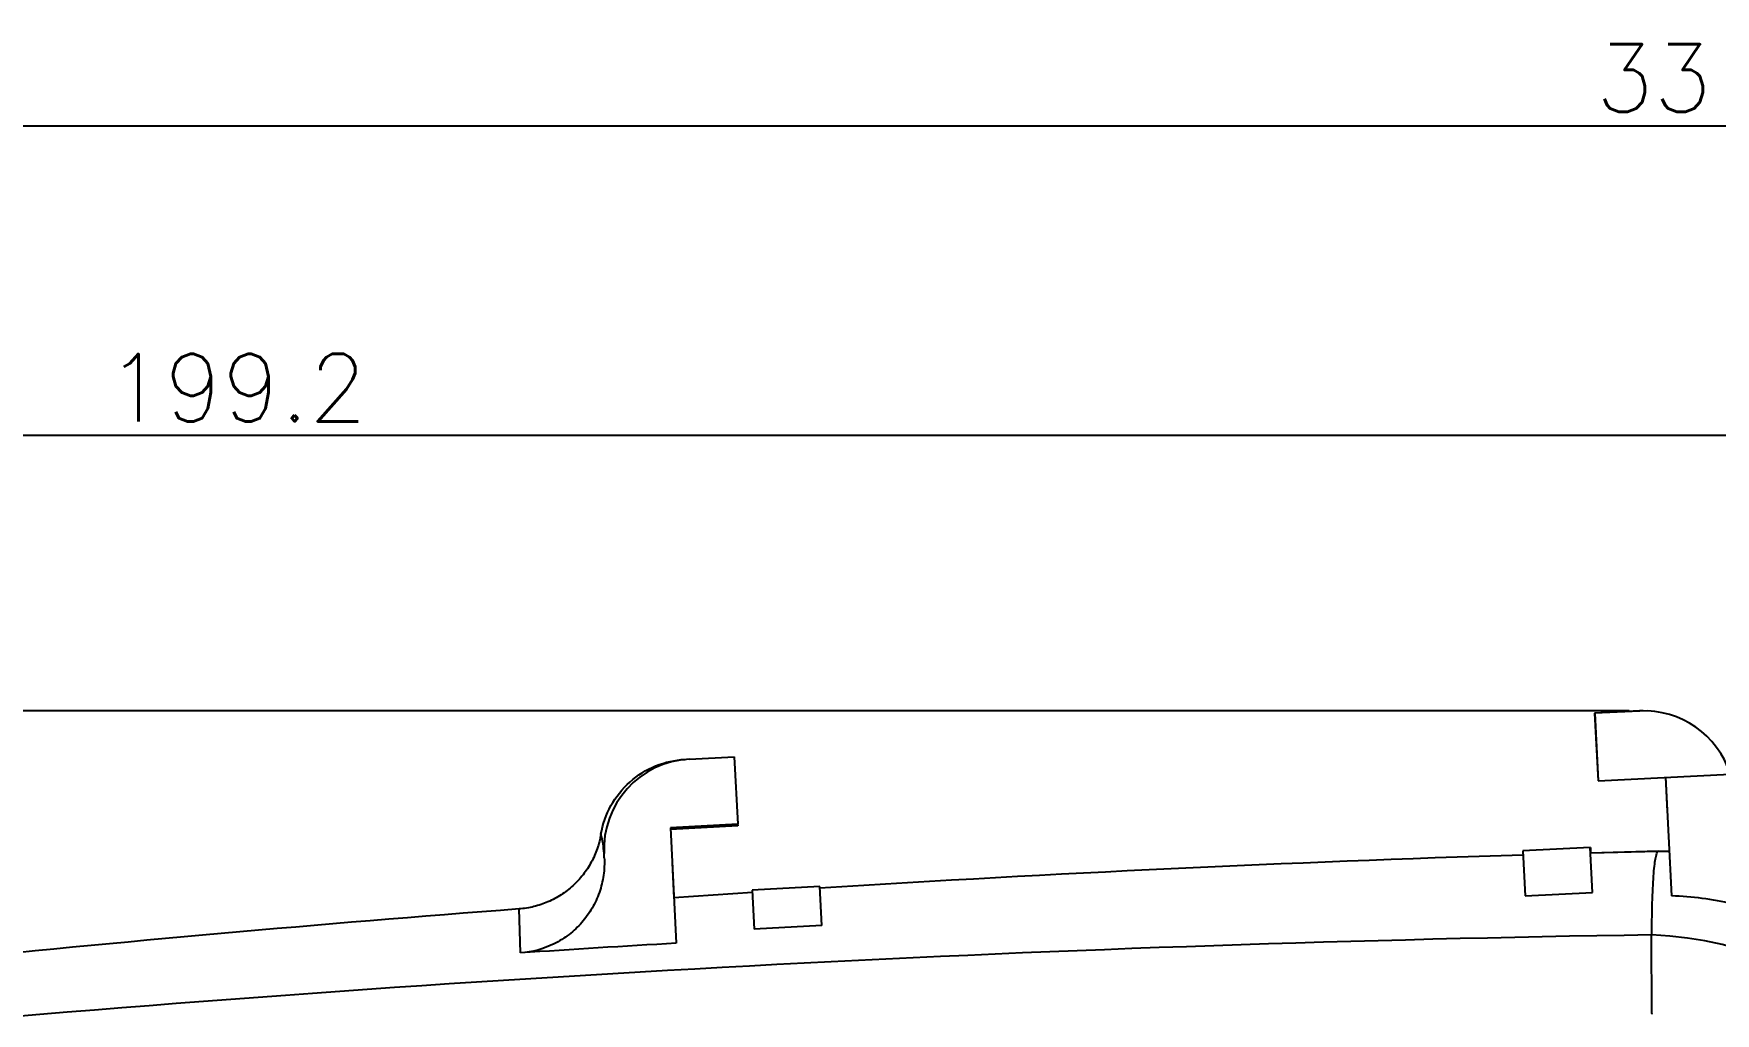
# Model space of a CAD drawing. Header units: millimetres. Extents: x -16130 to 36813, y -8099 to 27484.
# Drawn here: x 30129.2 to 30204, y 18329.6 to 18373.1 of the extents above; entities that cross this region are included whole.
import ezdxf

# ---------------------------------------------------------------- set-up
doc = ezdxf.new("R2010")
doc.units = ezdxf.units.MM
doc.header["$LTSCALE"] = 6
doc.header["$PDMODE"] = 99
doc.header["$PDSIZE"] = 1
doc.layers.add('08_DIM', color=3, linetype='Continuous', lineweight=13)
doc.styles.add('KSS_TXT', font='txt.shx', dxfattribs={"bigfont": 'extfont2.shx'})
doc.dimstyles.new('KSS_DIM', dxfattribs={"dimtxt": 3, "dimasz": 2.5, "dimexe": 1.25, "dimexo": 0.625, "dimtad": 1, "dimdsep": 46, "dimtxsty": 'KSS_TXT', "dimblk": 'OPEN30', "dimcen": 0, "dimazin": 2, "dimtfac": 0.75, "dimtmove": 0, "dimatfit": 3, "dimldrblk": 'OPEN30', "dimfxl": 1, "dimtolj": 1, "dimarcsym": 0})

# ---------------------------------------------------------------- blocks, each defined once
blk = doc.blocks.new('_Open30')
at = {"color": 0, "linetype": 'ByBlock', "lineweight": -2}
for p, q in [((-1, 0.268), (0, 0)), ((0, 0), (-1, -0.268)), ((0, 0), (-1, 0))]:
    blk.add_line(p, q, dxfattribs=at)
blk = doc.blocks.new('*D3046')
at = {"layer": '08_DIM', "color": 0, "lineweight": -2, "transparency": 16777216}
for p, q in [((30038.619, 18312.172), (30038.619, 18356.537)), ((30237.819, 18317.172), (30237.819, 18356.537)), ((30235.319, 18355.287), (30041.119, 18355.287))]:
    blk.add_line(p, q, dxfattribs=at)
at = {"layer": 'Defpoints', "color": 0, "transparency": 16777216}
for p in [(30038.619, 18355.287), (30237.819, 18316.547), (30038.619, 18311.547)]:
    blk.add_point(p, dxfattribs=at)
at = {"layer": '08_DIM', "color": 0, "lineweight": -2, "transparency": 16777216, "xscale": 2.5, "yscale": 2.5, "zscale": 2.5, "rotation": 180}
blk.add_blockref('_Open30', (30038.619, 18355.287), dxfattribs=at)
at = {"layer": '08_DIM', "color": 0, "lineweight": -2, "transparency": 16777216, "xscale": 2.5, "yscale": 2.5, "zscale": 2.5}
blk.add_blockref('_Open30', (30237.819, 18355.287), dxfattribs=at)
at = {"layer": '08_DIM', "color": 0, "transparency": 16777216, "insert": (30138.219, 18357.412), "char_height": 3, "attachment_point": 5, "style": 'KSS_TXT'}
blk.add_mtext('\\A1;199.2', dxfattribs=at)
blk = doc.blocks.new('*D3047')
at = {"layer": '08_DIM', "color": 0, "lineweight": -2, "transparency": 16777216}
for p, q in [((30038.619, 18312.172), (30038.619, 18370.304)), ((30370.219, 18305.906), (30370.219, 18370.304)), ((30041.119, 18369.054), (30367.719, 18369.054))]:
    blk.add_line(p, q, dxfattribs=at)
at = {"layer": 'Defpoints', "color": 0, "transparency": 16777216}
for p in [(30370.219, 18369.054), (30038.619, 18311.547), (30370.219, 18305.281)]:
    blk.add_point(p, dxfattribs=at)
at = {"layer": '08_DIM', "color": 0, "lineweight": -2, "transparency": 16777216, "xscale": 2.5, "yscale": 2.5, "zscale": 2.5, "rotation": 180}
blk.add_blockref('_Open30', (30038.619, 18369.054), dxfattribs=at)
at = {"layer": '08_DIM', "color": 0, "lineweight": -2, "transparency": 16777216, "xscale": 2.5, "yscale": 2.5, "zscale": 2.5}
blk.add_blockref('_Open30', (30370.219, 18369.054), dxfattribs=at)
at = {"layer": '08_DIM', "color": 0, "transparency": 16777216, "insert": (30204.419, 18371.179), "char_height": 3, "attachment_point": 5, "style": 'KSS_TXT'}
blk.add_mtext('\\A1;331.6', dxfattribs=at)
blk = doc.blocks.new('*D3049')
at = {"layer": '08_DIM', "color": 0, "lineweight": -2, "transparency": 16777216}
for p, q in [((30200.117, 18343.051), (30005.532, 18343.051)), ((30006.782, 18166.047), (30006.782, 18340.551)), ((30048.444, 18163.547), (30005.532, 18163.547))]:
    blk.add_line(p, q, dxfattribs=at)
at = {"layer": 'Defpoints', "color": 0, "transparency": 16777216}
for p in [(30006.782, 18343.051), (30200.742, 18343.051), (30049.069, 18163.547)]:
    blk.add_point(p, dxfattribs=at)
at = {"layer": '08_DIM', "color": 0, "lineweight": -2, "transparency": 16777216, "xscale": 2.5, "yscale": 2.5, "zscale": 2.5}
for p, rotation in [((30006.782, 18343.051), 90), ((30006.782, 18163.547), 270)]:
    blk.add_blockref('_Open30', p, dxfattribs=dict(at, rotation=rotation))
at = {"layer": '08_DIM', "color": 0, "transparency": 16777216, "insert": (30004.655, 18253.299), "char_height": 3, "attachment_point": 5, "rotation": 90, "style": 'KSS_TXT'}
blk.add_mtext('\\A1;179.5', dxfattribs=at)
blk = doc.blocks.new('140.096a')
at = {"color": 0}
for p, q in [((-9.64, 179.499), (-11.637, 179.395)), ((-9.632, 179.496), (-11.629, 179.395)), ((-11.637, 179.395), (-11.48, 176.399)), ((-11.629, 179.395), (-11.477, 176.399)), ((-51.877, 177.356), (-49.88, 177.457)), ((-49.88, 177.457), (-49.728, 174.461)), ((-11.477, 176.399), (-5.612, 176.696)), ((-8.484, 176.55), (-8.404, 175.029)), ((-8.481, 176.55), (-8.214, 171.282)), ((-11.48, 176.399), (-11.477, 176.399)), ((-49.728, 174.461), (-52.724, 174.309)), ((-52.724, 174.309), (-52.464, 169.175)), ((-49.727, 174.394), (-52.721, 174.237)), ((-49.731, 174.461), (-49.727, 174.394)), ((-55.661, 172.977), (-55.67, 173.159)), ((-52.645, 172.751), (-52.564, 171.197)), ((-11.827, 173.427), (-14.823, 173.275)), ((-14.823, 173.275), (-14.722, 171.278)), ((-11.827, 173.426), (-11.825, 173.427)), ((-11.726, 171.43), (-11.827, 173.427)), ((-11.825, 173.427), (-11.812, 173.186)), ((-8.801, 173.267), (-11.815, 173.185)), ((-11.812, 173.186), (-8.801, 173.267)), ((-8.801, 173.267), (-8.315, 173.272)), ((-49.074, 171.432), (-52.567, 171.197)), ((-46.083, 171.692), (-49.08, 171.54)), ((-49.08, 171.54), (-48.991, 169.794)), ((-45.996, 169.961), (-46.083, 171.692)), ((-46.078, 171.631), (-46.08, 171.631)), ((-46.077, 171.624), (-46.078, 171.631)), ((-14.722, 171.278), (-11.726, 171.43)), ((-59.392, 168.745), (-59.45, 170.698)), ((-45.996, 169.961), (-48.991, 169.794)), ((-9.095, 169.546), (-9.102, 169.546)), ((-9.093, 166.058), (-9.102, 169.546)), ((-9.093, 166.058), (-9.093, 166.021))]:
    blk.add_line(p, q, dxfattribs=at)
for centre, radius, start, end in [((-9.429, 175.501), 4, 17.37751, 92.9), ((-51.675, 173.361), 4, 92.9, 182.9), ((-59.713, 172.949), 4.049, 3.16904, 15.33137), ((7.482, -893.306), 1062.981, 90.89395, 99.283434), ((-9.669, 153.931), 15.625, 358.17157, 87.89774)]:
    blk.add_arc(centre, radius, start, end, dxfattribs=at)
for points in [[(-9.476, 179.505), (-9.531, 179.504), (-9.585, 179.502), (-9.64, 179.499)], [(-14.814, 173.095), (-25.247, 172.766), (-35.669, 172.276), (-46.08, 171.624)], [(-52.464, 169.175), (-54.774, 169.04), (-57.084, 168.896), (-59.392, 168.745)]]:
    blk.add_open_spline(points, degree=3, dxfattribs=at)
for points, knots in [([(-55.808, 174.019), (-55.733, 174.468), (-55.584, 174.891), (-55.143, 175.688), (-54.863, 176.038), (-54.183, 176.643), (-53.801, 176.881), (-52.959, 177.226), (-52.522, 177.323), (-52.067, 177.346)], [0, 0, 0, 0, 0.25, 0.25, 0.5, 0.5, 0.75, 0.75, 1, 1, 1, 1]), ([(-55.808, 174.019), (-55.845, 173.802), (-55.901, 173.585), (-56.046, 173.166), (-56.135, 172.965), (-56.346, 172.578), (-56.469, 172.392), (-56.742, 172.043), (-56.892, 171.881), (-57.217, 171.585), (-57.394, 171.448), (-57.767, 171.207), (-57.961, 171.103), (-58.365, 170.928), (-58.576, 170.857), (-59.008, 170.75), (-59.227, 170.715), (-59.45, 170.698)], [0, 0, 0, 0, 0.125, 0.125, 0.25, 0.25, 0.375, 0.375, 0.5, 0.5, 0.625, 0.625, 0.75, 0.75, 0.875, 0.875, 1, 1, 1, 1]), ([(-55.661, 172.977), (-55.647, 172.714), (-55.659, 172.455), (-55.732, 171.942), (-55.794, 171.685), (-55.965, 171.192), (-56.073, 170.956), (-56.334, 170.507), (-56.488, 170.292), (-56.831, 169.901), (-57.02, 169.723), (-57.433, 169.405), (-57.657, 169.265), (-58.354, 168.919), (-58.868, 168.779), (-59.392, 168.745)], [0, 0, 0, 0, 0.125, 0.125, 0.25, 0.25, 0.375, 0.375, 0.5, 0.5, 0.625, 0.625, 0.75, 0.75, 1, 1, 1, 1]), ([(-9.095, 169.546), (-9.09, 170.144), (-9.08, 170.672), (-9.05, 171.582), (-9.031, 171.965), (-8.982, 172.587), (-8.952, 172.825), (-8.884, 173.156), (-8.845, 173.248), (-8.801, 173.267)], [0, 0, 0, 0, 0.25, 0.25, 0.5, 0.5, 0.75, 0.75, 1, 1, 1, 1]), ([(-2.9, 170.069), (-3.322, 170.252), (-3.749, 170.414), (-4.619, 170.699), (-5.062, 170.822), (-6.4, 171.127), (-7.302, 171.246), (-8.214, 171.282)], [0, 0, 0, 0, 0.25, 0.25, 0.5, 0.5, 1, 1, 1, 1]), ([(-59.45, 170.698), (-68.279, 170.028), (-77.1, 169.241), (-94.728, 167.436), (-103.532, 166.417), (-129.886, 163.016), (-147.387, 160.288), (-164.822, 157.098)], [0, 0, 0, 0, 0.25, 0.25, 0.5, 0.5, 1, 1, 1, 1])]:
    blk.add_open_spline(points, degree=3, knots=knots, dxfattribs=at)

msp = doc.modelspace()

# ---------------------------------------------------------------- block references
at = {"color": 4}
msp.add_blockref('140.096a', (30210.2187, 18163.54656), dxfattribs=at)

# ---------------------------------------------------------------- dimensions: what is measured, and where the dimension line sits
at = {"layer": '08_DIM'}
for base, p1, p2, picture, middle in [((30370.2187, 18369.05405), (30038.6187, 18311.54656), (30370.2187, 18305.28087), '*D3047', (30204.4187, 18371.17905)), ((30038.6187, 18355.28698), (30237.8187, 18316.54656), (30038.6187, 18311.54656), '*D3046', (30138.2187, 18357.41198))]:
    dim = msp.add_linear_dim(base=base, p1=p1, p2=p2, dimstyle='KSS_DIM', dxfattribs=at)
    dim.commit()
    dim.dimension.update_dxf_attribs({"geometry": picture, "text_midpoint": middle})
dim = msp.add_linear_dim(base=(30006.78195, 18343.05107), p1=(30049.0687, 18163.54656), p2=(30200.74241, 18343.05107), angle=90, dimstyle='KSS_DIM', dxfattribs=at)
dim.commit()
dim.dimension.update_dxf_attribs({"geometry": '*D3049', "text_midpoint": (30004.65487, 18253.29881)})

doc.saveas('drawing.dxf')
